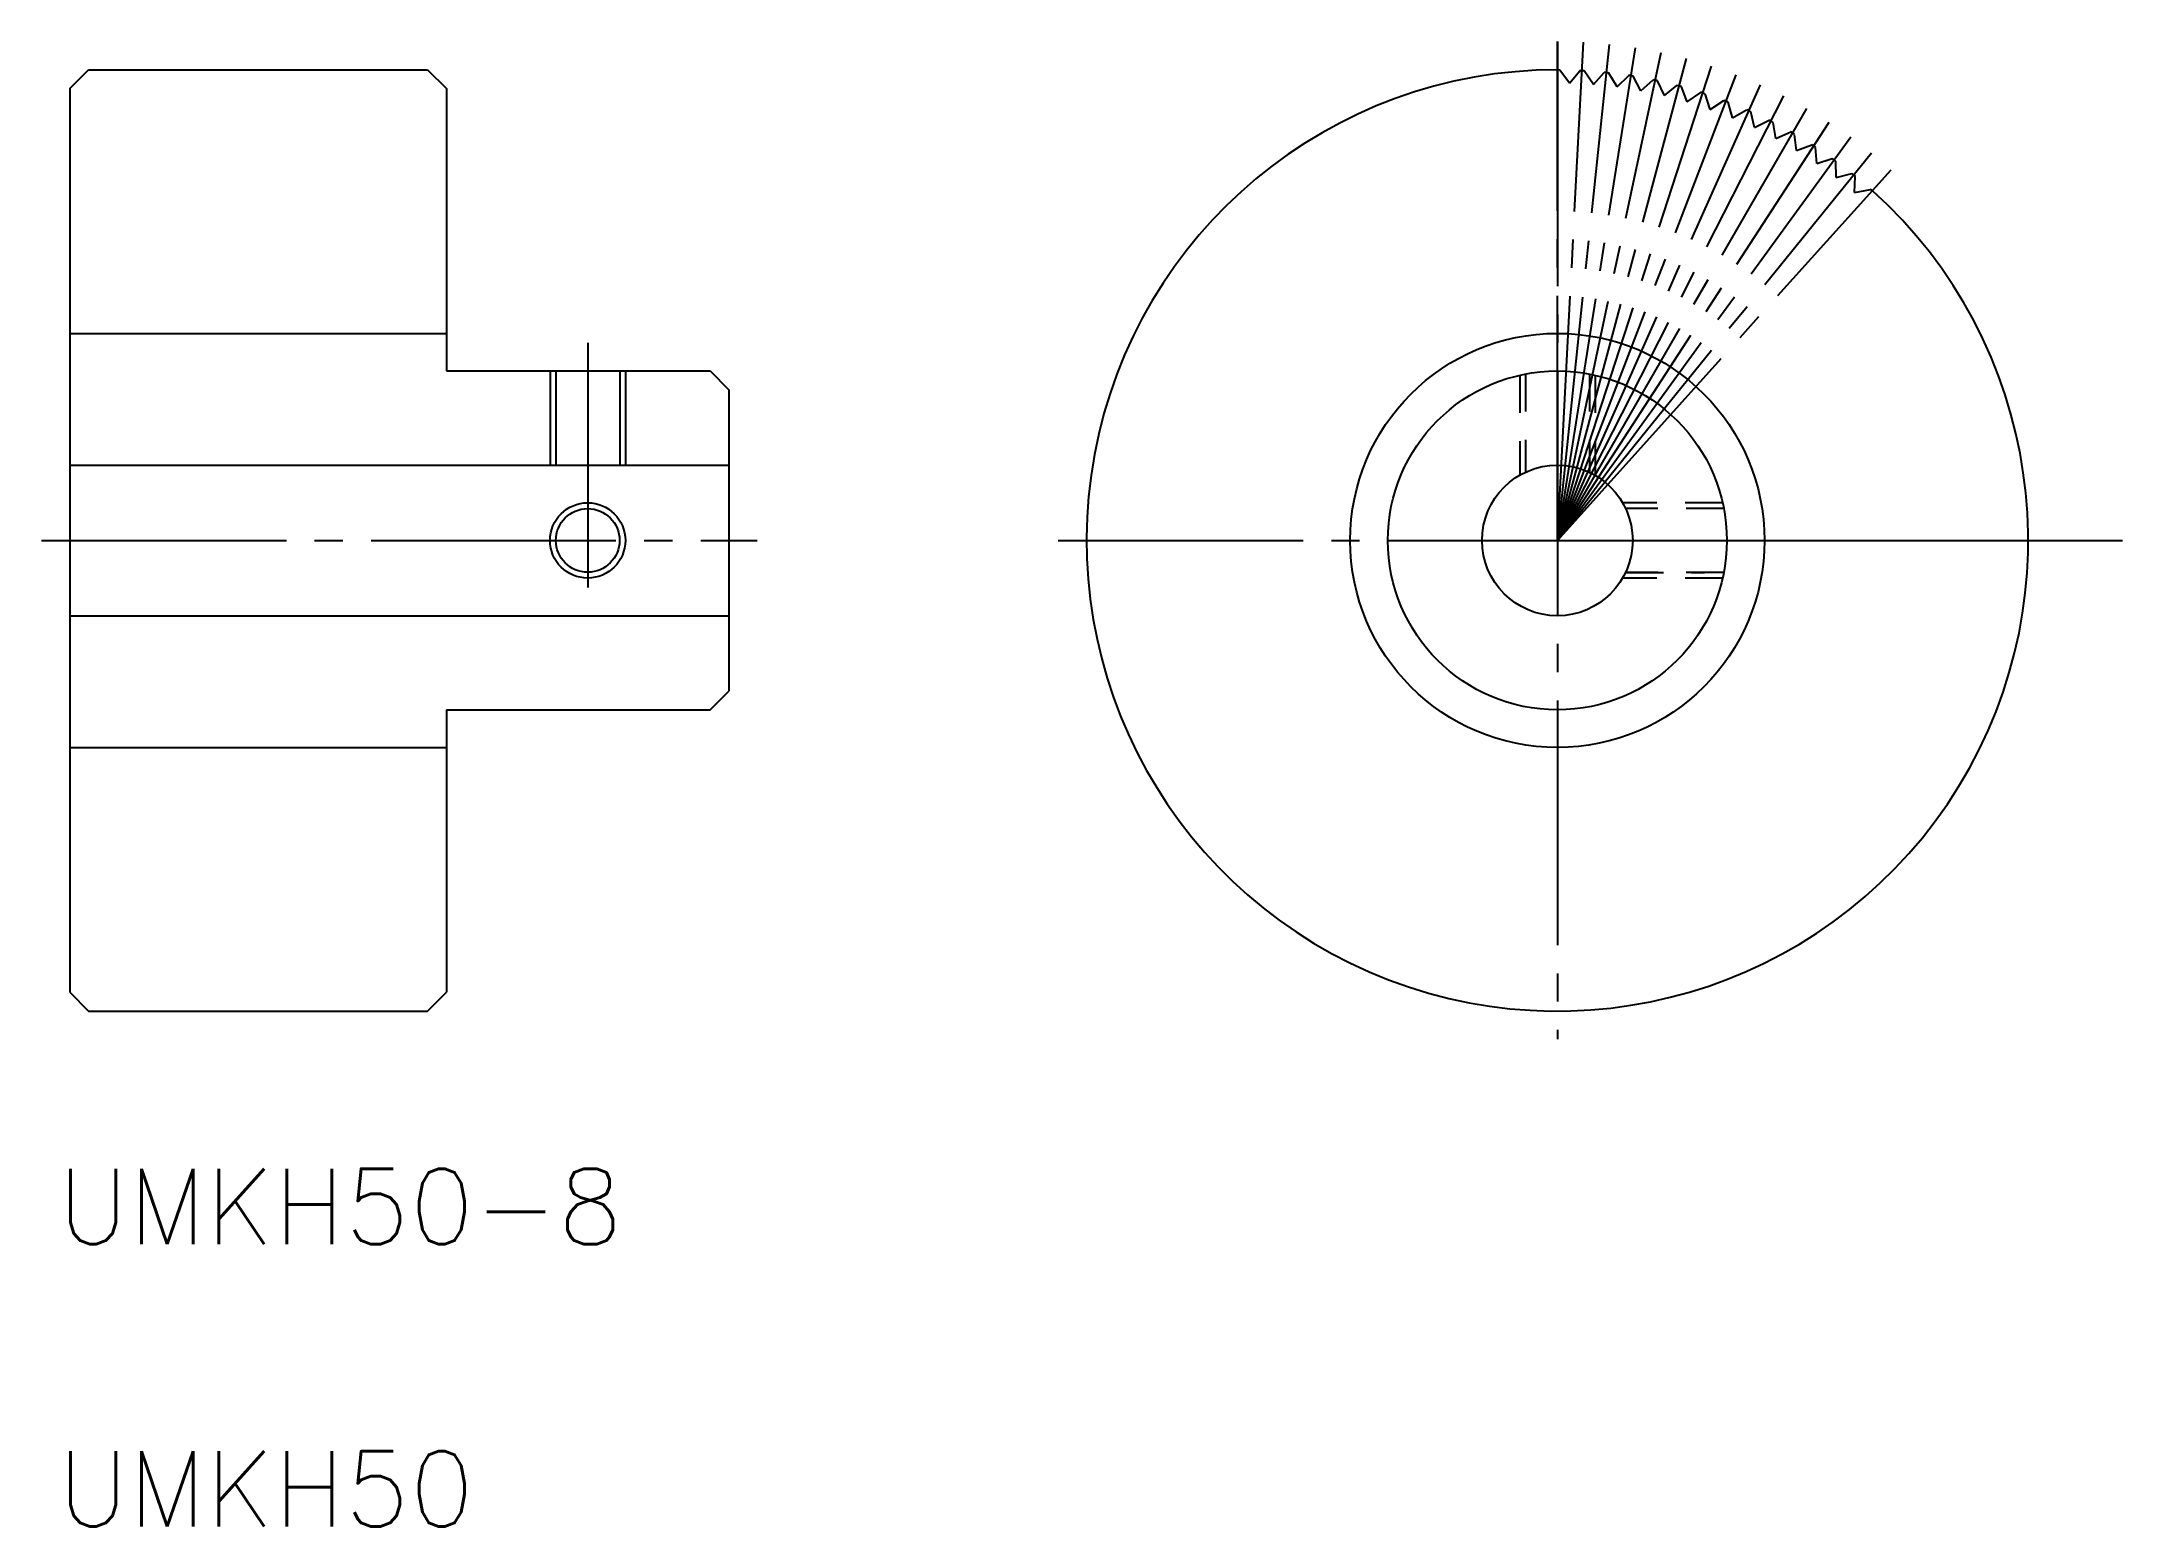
# Model space of a CAD drawing. Extents: x 102 to 212, y 18 to 97.
import ezdxf

# ---------------------------------------------------------------- set-up
doc = ezdxf.new("R2010")
doc.units = 0
doc.linetypes.add('CENTER', pattern=[17.5, 13, -1.5, 1.5, -1.5])
doc.linetypes.add('DASHED', pattern=[3.5, 2, -1.5])
doc.layers.get('0').update_dxf_attribs({"linetype": 'CONTINUOUS'})
doc.layers.add('CENTER', color=1, linetype='CENTER')
doc.styles.get("Standard").update_dxf_attribs({"font": 'txt.shx'})

msp = doc.modelspace()

# ---------------------------------------------------------------- linework, layer by layer
at = {"color": 7, "linetype": 'CONTINUOUS'}
for p, q in [((103.25, 94.14), (104.25, 95.14)), ((104.25, 95.14), (122.25, 95.14)), ((122.25, 95.14), (123.25, 94.14)), ((103.25, 94.14), (103.25, 46.14)), ((123.25, 94.14), (123.25, 79.14)), ((103.25, 81.14), (123.25, 81.14)), ((123.25, 79.14), (137.25, 79.14)), ((129.06, 79.14), (129.06, 74.14)), ((132.45, 79.14), (132.45, 74.14)), ((137.25, 79.14), (138.25, 78.14)), ((138.25, 78.14), (138.25, 62.14)), ((103.25, 74.14), (138.25, 74.14)), ((103.25, 66.14), (138.25, 66.14)), ((137.25, 61.14), (138.25, 62.14)), ((123.25, 61.14), (123.25, 46.14)), ((123.25, 61.14), (137.25, 61.14)), ((103.25, 59.14), (123.25, 59.14)), ((103.25, 46.14), (104.25, 45.14)), ((122.25, 45.14), (123.25, 46.14)), ((104.25, 45.14), (122.25, 45.14))]:
    msp.add_line(p, q, dxfattribs=at)
for p, q in [((182.88, 94.43), (182.37, 95.12)), ((182.88, 94.43), (183.43, 95.09)), ((184.15, 94.36), (183.67, 95.08)), ((184.15, 94.36), (184.73, 95)), ((185.41, 94.23), (184.98, 94.97)), ((185.41, 94.23), (186.03, 94.83)), ((186.67, 94.03), (186.27, 94.8)), ((186.67, 94.03), (187.32, 94.6)), ((187.92, 93.77), (187.56, 94.55)), ((187.92, 93.77), (188.59, 94.3)), ((189.14, 93.44), (188.83, 94.24)), ((189.14, 93.44), (189.85, 93.94)), ((190.35, 93.04), (190.08, 93.86)), ((190.35, 93.04), (191.08, 93.51)), ((191.54, 92.59), (191.31, 93.42)), ((191.54, 92.59), (192.29, 93.01)), ((192.7, 92.07), (192.52, 92.91)), ((192.7, 92.07), (193.48, 92.46)), ((193.84, 91.49), (193.7, 92.34)), ((193.84, 91.49), (194.63, 91.84)), ((194.94, 90.86), (194.84, 91.71)), ((194.94, 90.86), (195.75, 91.16)), ((196.01, 90.16), (195.95, 91.02)), ((196.01, 90.16), (196.83, 90.42)), ((197.04, 89.42), (197.03, 90.28)), ((197.04, 89.42), (197.87, 89.63)), ((198.02, 88.62), (198.06, 89.48)), ((198.02, 88.62), (198.87, 88.79))]:
    msp.add_line(p, q)
at = {"color": 3, "linetype": 'CONTINUOUS'}
for p, q in [((128.75, 79.14), (128.75, 74.14)), ((132.75, 79.14), (132.75, 74.14))]:
    msp.add_line(p, q, dxfattribs=at)
at = {"color": 3, "linetype": 'DASHED'}
for p, q in [((180.24, 78.91), (180.24, 73.6)), ((180.55, 78.98), (180.55, 73.76)), ((183.94, 78.98), (183.94, 73.76)), ((184.24, 78.91), (184.24, 73.6)), ((191.02, 72.14), (185.71, 72.14)), ((191.08, 71.83), (185.87, 71.83)), ((191.02, 68.14), (185.71, 68.14)), ((185.87, 68.44), (190.06, 68.44)), ((191.08, 68.44), (185.87, 68.44))]:
    msp.add_line(p, q, dxfattribs=at)
at = {"color": 7, "linetype": 'CONTINUOUS'}
for centre, radius in [((182.24, 70.14), 11), ((182.24, 70.14), 9), ((182.24, 70.14), 4), ((130.75, 70.14), 1.69)]:
    msp.add_circle(centre, radius, dxfattribs=at)
at = {"color": 3, "linetype": 'CONTINUOUS'}
msp.add_circle((130.75, 70.14), 2, dxfattribs=at)
for centre, radius, start, end in [((182.24, 70.14), 25, 90, 48), ((182.24, 94.64), 0.5, 75.7103, 90), ((183.52, 94.6), 0.5, 72.7103, 101.2897), ((184.8, 94.5), 0.5, 69.7103, 98.2897), ((186.07, 94.34), 0.5, 66.7103, 95.2897), ((187.34, 94.1), 0.5, 63.7103, 92.2897), ((188.58, 93.8), 0.5, 60.7103, 89.2897), ((189.81, 93.44), 0.5, 57.7103, 86.2897), ((191.02, 93.01), 0.5, 54.7103, 83.2897), ((192.21, 92.52), 0.5, 51.7103, 80.2897), ((193.37, 91.97), 0.5, 48.7103, 77.2897), ((194.49, 91.36), 0.5, 45.7103, 74.2897), ((195.59, 90.69), 0.5, 42.7103, 71.2897), ((196.64, 89.96), 0.5, 39.7103, 68.2897), ((197.66, 89.18), 0.5, 36.7103, 65.2897), ((198.64, 88.35), 0.5, 48, 62.2897)]:
    msp.add_arc(centre, radius, start, end)
at = {"layer": 'CENTER', "color": 1, "linetype": 'CENTER'}
for p, q in [((182.24, 96.64), (182.24, 43.64)), ((130.75, 80.64), (130.75, 66.64)), ((101.75, 70.14), (139.75, 70.14)), ((155.74, 70.14), (208.74, 70.14)), ((182.24, 70.14), (212.24, 70.14))]:
    msp.add_line(p, q, dxfattribs=at)
at = {"layer": 'CENTER'}
for q in [(182.24, 96.64), (183.63, 96.6), (185.01, 96.49), (186.39, 96.31), (187.75, 96.06), (189.1, 95.74), (190.43, 95.34), (191.74, 94.88), (193.02, 94.35), (194.27, 93.75), (195.49, 93.09), (196.68, 92.36), (197.82, 91.58), (198.92, 90.73), (199.97, 89.83)]:
    msp.add_line((182.24, 70.14), q, dxfattribs=at)

# ---------------------------------------------------------------- texts
at = {"color": 7, "linetype": 'CONTINUOUS'}
for s, p in [('UMKH50-8', (102.6, 32.76)), ('UMKH50', (102.6, 17.76))]:
    msp.add_text(s, height=4, dxfattribs=at).set_placement(p)

doc.saveas('drawing.dxf')
